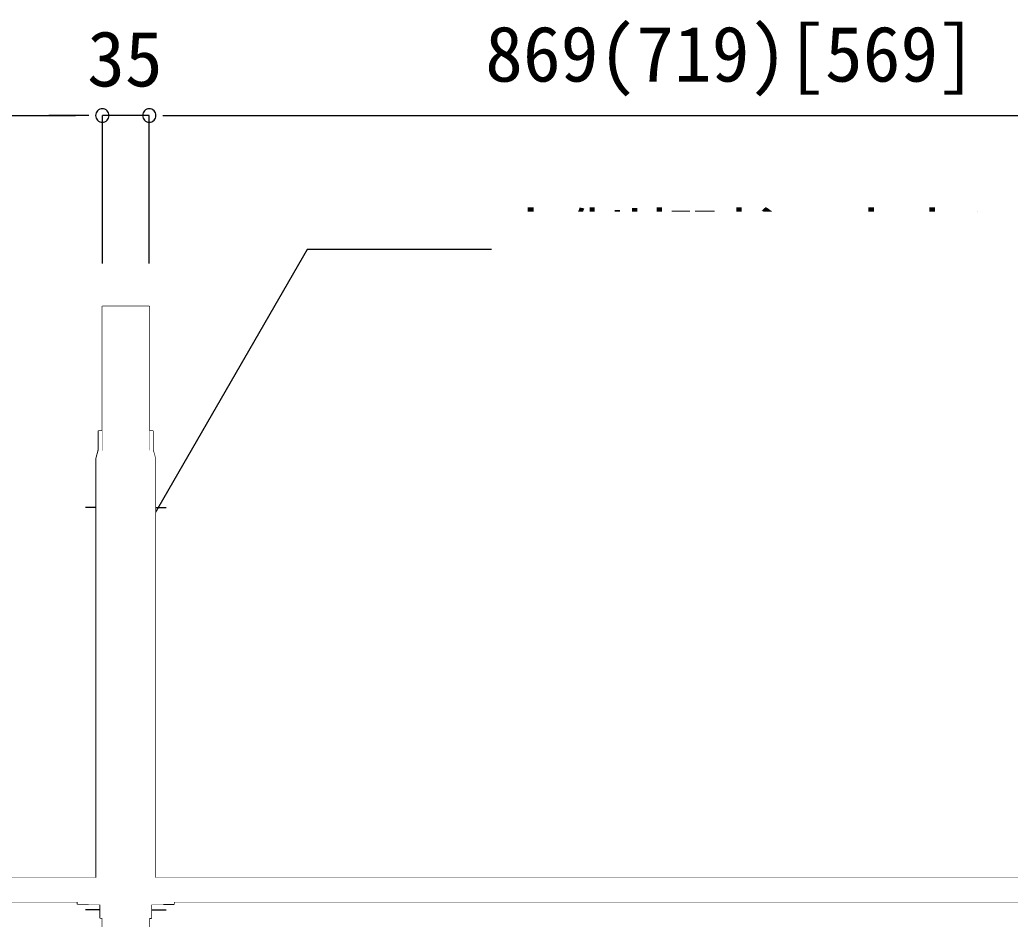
# Model space of a CAD drawing. Units: millimetres, scale not verified. Extents: x -4205 to 4205, y -2975 to 2975.
# Drawn here: x -1736 to -997, y -212 to 458 of the extents above; entities that cross this region are included whole.
import ezdxf
from ezdxf.enums import TextEntityAlignment as Align

# ---------------------------------------------------------------- set-up
doc = ezdxf.new("R2010")
doc.units = ezdxf.units.MM
doc.header["$LTSCALE"] = 20
for name, color, linetype in [('0-0', 7, 'Continuous'), ('0-1', 3, 'Continuous'), ('0-2', 7, 'Continuous')]:
    doc.layers.add(name, color=color, linetype=linetype)
doc.styles.add('ＭＳ ゴシック', font='')
doc.styles.get('ＭＳ ゴシック').set_extended_font_data('MS Gothic')

msp = doc.modelspace()

# ---------------------------------------------------------------- linework, layer by layer
at = {"layer": '0-0'}
for p, q in [((-1661.52, 94.4), (-1686.52, 94.4)), ((-1651.52, 94.4), (-1626.52, 94.4)), ((-1661.52, -205.62), (-1686.52, -205.62)), ((-1651.52, -205.62), (-1626.52, -205.62))]:
    msp.add_line(p, q, dxfattribs=at)
for points in [[(-1383.92, 286.72), (-1521.34, 286.72), (-1657.04, 51.68)], [(-1678.52, -181.6), (-1678.52, -193.6), (-1672.52, -193.6), (-1672.52, -181.6)], [(-1640.52, -181.6), (-1640.52, -193.6), (-1634.52, -193.6), (-1634.52, -181.6)]]:
    msp.add_lwpolyline(points, dxfattribs=at)
for points in [[(-1674.02, 244.4), (-1673.02, 244.4), (-1673.02, -1755.6), (-1674.02, -1755.6)], [(-1673.02, 244.4), (-1640.02, 244.4), (-1640.02, -1755.6), (-1673.02, -1755.6)], [(-1640.02, 244.4), (-1639.02, 244.4), (-1639.02, -1755.6), (-1640.02, -1755.6)], [(-1654.52, 190.94), (-1657.56, 190.54), (-1659.99, 192.4), (-1660.39, 195.44), (-1658.52, 197.87), (-1655.49, 198.27), (-1653.06, 196.4), (-1652.66, 193.37)], [(-1676.77, 151.48), (-1674.27, 151.48), (-1674.27, 137.24), (-1672.52, 130.93), (-1672.52, -181.6), (-1678.52, -181.6), (-1678.52, 130.93), (-1676.77, 137.24)], [(-1638.77, 151.48), (-1636.27, 151.48), (-1636.27, 137.24), (-1634.52, 130.93), (-1634.52, -181.6), (-1640.52, -181.6), (-1640.52, 130.93), (-1638.77, 137.24)], [(-1655.94, 52.77), (-1657.04, 51.68), (-1656.64, 53.18)], [(-2558.52, -181.6), (-1658.52, -181.6), (-1658.52, -199.6), (-2558.52, -199.6)], [(-1654.52, -181.6), (-754.52, -181.6), (-754.52, -199.6), (-1654.52, -199.6)], [(-1680.02, -187.6), (-1671.02, -187.6), (-1671.02, -199.6), (-1680.02, -199.6)], [(-1642.02, -187.6), (-1633.02, -187.6), (-1633.02, -199.6), (-1642.02, -199.6)], [(-1692.52, -199.6), (-1674.02, -199.6), (-1674.02, -211.6), (-1675.62, -211.6), (-1675.62, -201.2), (-1692.52, -201.2)], [(-1684.52, -199.6), (-1666.52, -199.6), (-1666.52, -201.6), (-1684.52, -201.6)], [(-1646.52, -199.6), (-1628.52, -199.6), (-1628.52, -201.6), (-1646.52, -201.6)], [(-1620.52, -199.6), (-1639.02, -199.6), (-1639.02, -211.6), (-1637.42, -211.6), (-1637.42, -201.2), (-1620.52, -201.2)]]:
    msp.add_lwpolyline(points, close=True, dxfattribs=at)
msp.add_solid([(-1009.64, 314.94), (-1009.64, 202.05), (-1009.64, 202.05)], dxfattribs=at)
at = {"layer": '0-0', "color": 5}
msp.add_solid([(-1655.94, 52.77), (-1657.04, 51.68), (-1656.64, 53.18)], dxfattribs=at)
at = {"layer": '0-1'}
for p, q in [((-2523.02, 386.5), (-1694.02, 386.5)), ((-1694.02, 386.5), (-1714.02, 386.5)), ((-1674.02, 296.97), (-1674.02, 386.5)), ((-1674.02, 276.15), (-1674.02, 386.5)), ((-1639.02, 386.5), (-1674.02, 386.5)), ((-1639.02, 276.15), (-1639.02, 386.5)), ((-1639.02, 276.15), (-1639.02, 386.5)), ((-1619.02, 386.5), (-1599.03, 386.5)), ((-1619.02, 386.5), (-790.02, 386.5))]:
    msp.add_line(p, q, dxfattribs=at)
at = {"layer": '0-2', "color": 3}
for p, q in [((-1684.02, 386.5), (-1694.02, 386.5)), ((-1684.02, 386.5), (-1694.02, 386.5)), ((-1629.02, 386.5), (-1619.02, 386.5)), ((-1629.02, 386.5), (-1619.02, 386.5))]:
    msp.add_line(p, q, dxfattribs=at)
at = {"layer": '0-2'}
for points in [[(-1679.02, 386.5), (-1678.93, 385.53), (-1678.64, 384.59), (-1678.18, 383.72), (-1677.56, 382.97), (-1676.8, 382.34), (-1675.94, 381.88), (-1675, 381.6), (-1674.02, 381.5), (-1673.05, 381.6), (-1672.11, 381.88), (-1671.25, 382.34), (-1670.49, 382.97), (-1669.87, 383.72), (-1669.4, 384.59), (-1669.12, 385.53), (-1669.02, 386.5), (-1669.12, 387.48), (-1669.4, 388.41), (-1669.87, 389.28), (-1670.49, 390.04), (-1671.25, 390.66), (-1672.11, 391.12), (-1673.05, 391.4), (-1674.02, 391.5), (-1675, 391.4), (-1675.94, 391.12), (-1676.8, 390.66), (-1677.56, 390.04), (-1678.18, 389.28), (-1678.64, 388.41), (-1678.93, 387.48)], [(-1679.02, 386.5), (-1678.93, 385.53), (-1678.64, 384.59), (-1678.18, 383.72), (-1677.56, 382.97), (-1676.8, 382.34), (-1675.94, 381.88), (-1675, 381.6), (-1674.02, 381.5), (-1673.05, 381.6), (-1672.11, 381.88), (-1671.25, 382.34), (-1670.49, 382.97), (-1669.87, 383.72), (-1669.4, 384.59), (-1669.12, 385.53), (-1669.02, 386.5), (-1669.12, 387.48), (-1669.4, 388.41), (-1669.87, 389.28), (-1670.49, 390.04), (-1671.25, 390.66), (-1672.11, 391.12), (-1673.05, 391.4), (-1674.02, 391.5), (-1675, 391.4), (-1675.94, 391.12), (-1676.8, 390.66), (-1677.56, 390.04), (-1678.18, 389.28), (-1678.64, 388.41), (-1678.93, 387.48)], [(-1634.02, 386.5), (-1634.12, 387.48), (-1634.4, 388.41), (-1634.87, 389.28), (-1635.49, 390.04), (-1636.25, 390.66), (-1637.11, 391.12), (-1638.05, 391.4), (-1639.02, 391.5), (-1640, 391.4), (-1640.94, 391.12), (-1641.8, 390.66), (-1642.56, 390.04), (-1643.18, 389.28), (-1643.64, 388.41), (-1643.93, 387.48), (-1644.02, 386.5), (-1643.93, 385.53), (-1643.64, 384.59), (-1643.18, 383.72), (-1642.56, 382.97), (-1641.8, 382.34), (-1640.94, 381.88), (-1640, 381.6), (-1639.02, 381.5), (-1638.05, 381.6), (-1637.11, 381.88), (-1636.25, 382.34), (-1635.49, 382.97), (-1634.87, 383.72), (-1634.4, 384.59), (-1634.12, 385.53)], [(-1634.02, 386.5), (-1634.12, 387.48), (-1634.4, 388.41), (-1634.87, 389.28), (-1635.49, 390.04), (-1636.25, 390.66), (-1637.11, 391.12), (-1638.05, 391.4), (-1639.02, 391.5), (-1640, 391.4), (-1640.94, 391.12), (-1641.8, 390.66), (-1642.56, 390.04), (-1643.18, 389.28), (-1643.64, 388.41), (-1643.93, 387.48), (-1644.02, 386.5), (-1643.93, 385.53), (-1643.64, 384.59), (-1643.18, 383.72), (-1642.56, 382.97), (-1641.8, 382.34), (-1640.94, 381.88), (-1640, 381.6), (-1639.02, 381.5), (-1638.05, 381.6), (-1637.11, 381.88), (-1636.25, 382.34), (-1635.49, 382.97), (-1634.87, 383.72), (-1634.4, 384.59), (-1634.12, 385.53)]]:
    msp.add_lwpolyline(points, close=True, dxfattribs=at)

# ---------------------------------------------------------------- texts
at = {"layer": '0-0', "style": 'ＭＳ ゴシック'}
for s, p in [('木製棚柱 中部', (-1382.73, 258.36)), ('1C面取り', (-1382.73, 201.91))]:
    msp.add_text(s, height=41.38, dxfattribs=at).set_placement(p, align=Align.BOTTOM_LEFT)
at = {"layer": '0-1', "color": 7, "style": 'ＭＳ ゴシック'}
for s, p in [('869(719)[569]', (-1388.53, 399.37)), ('35', (-1685.31, 395.76))]:
    msp.add_text(s, height=41.38, dxfattribs=at).set_placement(p, align=Align.BOTTOM_LEFT)

# ---------------------------------------------------------------- next in the draw order: wipeouts: each hides what was drawn before it
for points in [[(-1382.73, 202.05), (-1009.64, 314.94), (-1009.64, 202.05), (-1009.64, 202.05)], [(-1654.52, -199.6), (-754.52, -181.6), (-754.52, -199.6), (-754.52, -199.6)], [(-1675.62, -211.6), (-1674.02, -199.6), (-1674.02, -211.6), (-1674.02, -211.6)]]:
    msp.add_wipeout(points)

# ---------------------------------------------------------------- next in the draw order: wipeouts: each hides what was drawn before it
for points in [[(-1382.73, 314.94), (-1009.64, 314.94), (-1382.73, 202.05), (-1382.73, 202.05)], [(-1654.52, -181.6), (-754.52, -181.6), (-1654.52, -199.6), (-1654.52, -199.6)], [(-1675.62, -201.2), (-1674.02, -199.6), (-1675.62, -211.6), (-1675.62, -211.6)]]:
    msp.add_wipeout(points)

# ---------------------------------------------------------------- next in the draw order: linework, layer by layer
at = {"layer": '0-0'}
for points in [[(-1654.52, -181.6), (-754.52, -181.6), (-754.52, -181.6)], [(-1620.52, -199.6), (-1620.52, -201.2), (-1620.52, -201.2)]]:
    msp.add_solid(points, dxfattribs=at)

# ---------------------------------------------------------------- next in the draw order: wipeouts: each hides what was drawn before it
msp.add_wipeout([(-1692.52, -201.2), (-1674.02, -199.6), (-1675.62, -201.2), (-1675.62, -201.2)])

# ---------------------------------------------------------------- next in the draw order: wipeouts: each hides what was drawn before it
for points in [[(-1636.27, 137.24), (-1634.52, 130.93), (-1634.52, -181.6), (-1634.52, -181.6)], [(-1692.52, -199.6), (-1674.02, -199.6), (-1692.52, -201.2), (-1692.52, -201.2)], [(-1637.42, -201.2), (-1620.52, -201.2), (-1620.52, -199.6), (-1620.52, -199.6)]]:
    msp.add_wipeout(points)

# ---------------------------------------------------------------- next in the draw order: linework, layer by layer
msp.add_solid([(-1692.52, -199.6), (-1674.02, -199.6), (-1674.02, -199.6)], dxfattribs=at)

# ---------------------------------------------------------------- next in the draw order: wipeouts: each hides what was drawn before it
for points in [[(-1638.77, 137.24), (-1636.27, 137.24), (-1634.52, -181.6), (-1634.52, -181.6)], [(-1639.02, -199.6), (-1637.42, -201.2), (-1620.52, -199.6), (-1620.52, -199.6)]]:
    msp.add_wipeout(points)

# ---------------------------------------------------------------- next in the draw order: wipeouts: each hides what was drawn before it
for points in [[(-1638.77, 137.24), (-1636.27, 151.48), (-1636.27, 137.24), (-1636.27, 137.24)], [(-2558.52, -199.6), (-1658.52, -181.6), (-1658.52, -199.6), (-1658.52, -199.6)], [(-1639.02, -211.6), (-1637.42, -211.6), (-1637.42, -201.2), (-1637.42, -201.2)]]:
    msp.add_wipeout(points)

# ---------------------------------------------------------------- next in the draw order: wipeouts: each hides what was drawn before it
for points in [[(-1638.77, 151.48), (-1636.27, 151.48), (-1638.77, 137.24), (-1638.77, 137.24)], [(-2558.52, -181.6), (-1658.52, -181.6), (-2558.52, -199.6), (-2558.52, -199.6)], [(-1639.02, -199.6), (-1639.02, -211.6), (-1637.42, -201.2), (-1637.42, -201.2)]]:
    msp.add_wipeout(points)

# ---------------------------------------------------------------- next in the draw order: linework, layer by layer
for points in [[(-1638.77, 151.48), (-1638.77, 137.24), (-1638.77, 137.24)], [(-2558.52, -181.6), (-1658.52, -181.6), (-1658.52, -181.6)]]:
    msp.add_solid(points, dxfattribs=at)

# ---------------------------------------------------------------- next in the draw order: wipeouts: each hides what was drawn before it
for points in [[(-1684.52, -201.6), (-1666.52, -199.6), (-1666.52, -201.6), (-1666.52, -201.6)], [(-1646.52, -201.6), (-1628.52, -199.6), (-1628.52, -201.6), (-1628.52, -201.6)]]:
    msp.add_wipeout(points)

# ---------------------------------------------------------------- next in the draw order: wipeouts: each hides what was drawn before it
for points in [[(-1674.27, 137.24), (-1672.52, 130.93), (-1672.52, -181.6), (-1672.52, -181.6)], [(-1640.52, -181.6), (-1638.77, 137.24), (-1634.52, -181.6), (-1634.52, -181.6)], [(-1684.52, -199.6), (-1666.52, -199.6), (-1684.52, -201.6), (-1684.52, -201.6)], [(-1646.52, -199.6), (-1628.52, -199.6), (-1646.52, -201.6), (-1646.52, -201.6)]]:
    msp.add_wipeout(points)

# ---------------------------------------------------------------- next in the draw order: linework, layer by layer
for points in [[(-1684.52, -199.6), (-1666.52, -199.6), (-1666.52, -199.6)], [(-1646.52, -199.6), (-1628.52, -199.6), (-1628.52, -199.6)]]:
    msp.add_solid(points, dxfattribs=at)

# ---------------------------------------------------------------- next in the draw order: wipeouts: each hides what was drawn before it
for points in [[(-1676.77, 137.24), (-1674.27, 137.24), (-1672.52, -181.6), (-1672.52, -181.6)], [(-1640.52, 130.93), (-1638.77, 137.24), (-1640.52, -181.6), (-1640.52, -181.6)]]:
    msp.add_wipeout(points)

# ---------------------------------------------------------------- next in the draw order: wipeouts: each hides what was drawn before it
msp.add_wipeout([(-1676.77, 137.24), (-1674.27, 151.48), (-1674.27, 137.24), (-1674.27, 137.24)])

# ---------------------------------------------------------------- next in the draw order: wipeouts: each hides what was drawn before it
msp.add_wipeout([(-1676.77, 151.48), (-1674.27, 151.48), (-1676.77, 137.24), (-1676.77, 137.24)])

# ---------------------------------------------------------------- next in the draw order: linework, layer by layer
msp.add_solid([(-1676.77, 151.48), (-1676.77, 137.24), (-1676.77, 137.24)], dxfattribs=at)

# ---------------------------------------------------------------- next in the draw order: wipeouts: each hides what was drawn before it
msp.add_wipeout([(-1678.52, -181.6), (-1676.77, 137.24), (-1672.52, -181.6), (-1672.52, -181.6)])

# ---------------------------------------------------------------- next in the draw order: wipeouts: each hides what was drawn before it
msp.add_wipeout([(-1678.52, 130.93), (-1676.77, 137.24), (-1678.52, -181.6), (-1678.52, -181.6)])

# ---------------------------------------------------------------- next in the draw order: wipeouts: each hides what was drawn before it
msp.add_wipeout([(-1674.02, -1755.6), (-1673.02, 244.4), (-1673.02, -1755.6), (-1673.02, -1755.6)])

# ---------------------------------------------------------------- next in the draw order: wipeouts: each hides what was drawn before it
msp.add_wipeout([(-1674.02, 244.4), (-1673.02, 244.4), (-1674.02, -1755.6), (-1674.02, -1755.6)])

# ---------------------------------------------------------------- next in the draw order: linework, layer by layer
msp.add_solid([(-1674.02, 244.4), (-1673.02, 244.4), (-1673.02, 244.4)], dxfattribs=at)

# ---------------------------------------------------------------- next in the draw order: wipeouts: each hides what was drawn before it
msp.add_wipeout([(-1673.02, -1755.6), (-1640.02, 244.4), (-1640.02, -1755.6), (-1640.02, -1755.6)])

# ---------------------------------------------------------------- next in the draw order: wipeouts: each hides what was drawn before it
msp.add_wipeout([(-1673.02, 244.4), (-1640.02, 244.4), (-1673.02, -1755.6), (-1673.02, -1755.6)])

# ---------------------------------------------------------------- next in the draw order: linework, layer by layer
msp.add_solid([(-1673.02, 244.4), (-1640.02, 244.4), (-1640.02, 244.4)], dxfattribs=at)

# ---------------------------------------------------------------- next in the draw order: wipeouts: each hides what was drawn before it
msp.add_wipeout([(-1654.52, 190.94), (-1653.06, 196.4), (-1652.66, 193.37), (-1652.66, 193.37)])

# ---------------------------------------------------------------- next in the draw order: wipeouts: each hides what was drawn before it
for points in [[(-1640.02, -1755.6), (-1639.02, 244.4), (-1639.02, -1755.6), (-1639.02, -1755.6)], [(-1654.52, 190.94), (-1652.66, 193.37), (-1652.66, 193.37), (-1652.66, 193.37)]]:
    msp.add_wipeout(points)

# ---------------------------------------------------------------- next in the draw order: wipeouts: each hides what was drawn before it
for points in [[(-1640.02, 244.4), (-1639.02, 244.4), (-1640.02, -1755.6), (-1640.02, -1755.6)], [(-1655.49, 198.27), (-1653.06, 196.4), (-1654.52, 190.94), (-1654.52, 190.94)]]:
    msp.add_wipeout(points)

# ---------------------------------------------------------------- next in the draw order: linework, layer by layer
msp.add_solid([(-1640.02, 244.4), (-1639.02, 244.4), (-1639.02, 244.4)], dxfattribs=at)

# ---------------------------------------------------------------- next in the draw order: wipeouts: each hides what was drawn before it
msp.add_wipeout([(-1657.56, 190.54), (-1655.49, 198.27), (-1654.52, 190.94), (-1654.52, 190.94)])

# ---------------------------------------------------------------- next in the draw order: wipeouts: each hides what was drawn before it
msp.add_wipeout([(-1658.52, 197.87), (-1655.49, 198.27), (-1657.56, 190.54), (-1657.56, 190.54)])

# ---------------------------------------------------------------- next in the draw order: wipeouts: each hides what was drawn before it
msp.add_wipeout([(-1659.99, 192.4), (-1658.52, 197.87), (-1657.56, 190.54), (-1657.56, 190.54)])

# ---------------------------------------------------------------- next in the draw order: wipeouts: each hides what was drawn before it
msp.add_wipeout([(-1660.39, 195.44), (-1658.52, 197.87), (-1659.99, 192.4), (-1659.99, 192.4)])

doc.saveas('drawing.dxf')
